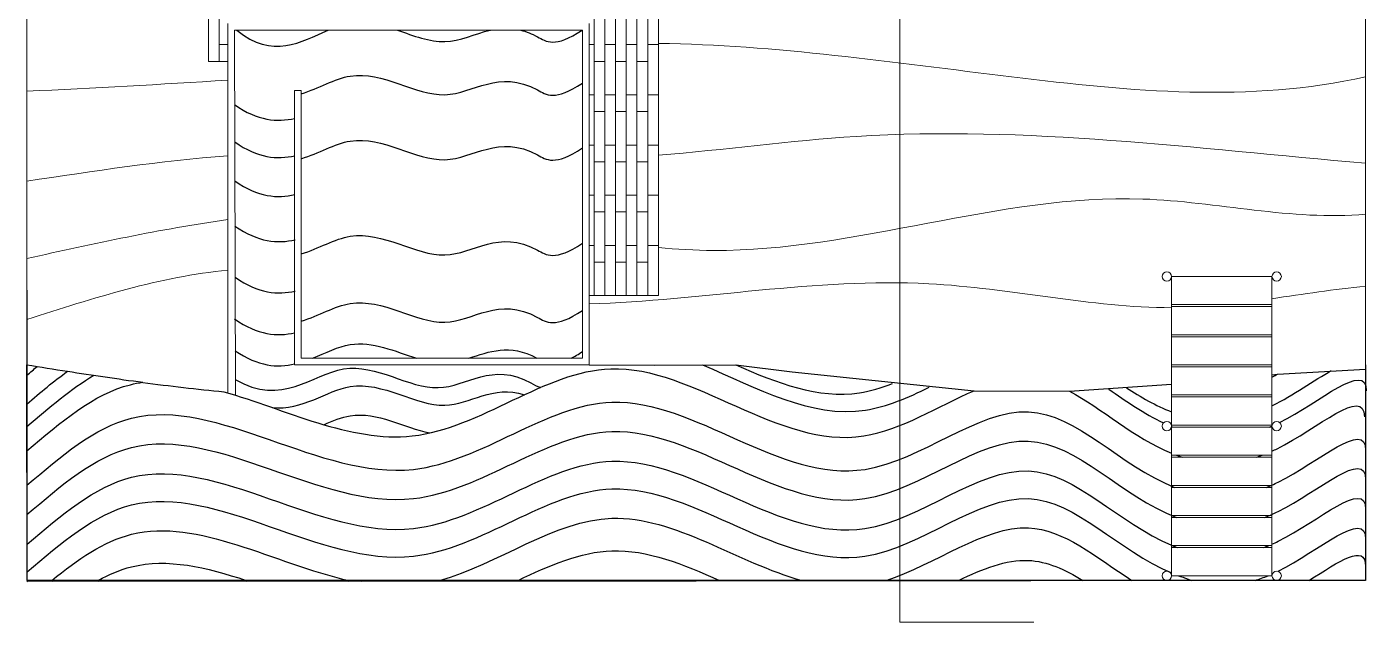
# Model space of a CAD drawing. Header units: millimetres. Extents: x 19901 to 42199, y 14822 to 21214.
# Drawn here: x 26358 to 28359, y 15555 to 16444 of the extents above; entities that cross this region are included whole.
import ezdxf

# ---------------------------------------------------------------- set-up
doc = ezdxf.new("R2010")
doc.units = ezdxf.units.MM
doc.layers.get('0').update_dxf_attribs({"lineweight": 18})
doc.layers.add('acqua', color=140, linetype='Continuous')
for name, color, linetype, lineweight in [('curve di livello', 6, 'Continuous', 18), ('pavimentazione esterna', 51, 'Continuous', 13), ('SEZIONI_medie_small_section', 2, 'Continuous', 9), ('Wall', 7, 'Continuous', 20)]:
    doc.layers.add(name, color=color, linetype=linetype, lineweight=lineweight)

msp = doc.modelspace()

# ---------------------------------------------------------------- linework, layer by layer
for p, q in [((28357.7, 17939.2), (28357.7, 15939.2)), ((26357.6, 16471.9), (26357.6, 16347.9)), ((26669.6, 15893.8), (26667.7, 16439.2)), ((26667.7, 16439.2), (27187.7, 16439.2)), ((27187.7, 16439.2), (27187.7, 15949.2)), ((26357.6, 16347.9), (26357.6, 16213.6)), ((26357.6, 16213.6), (26357.6, 16098.1)), ((26357.6, 16098.1), (26357.6, 16006.9)), ((26357.6, 16006.9), (26357.7, 15939.2))]:
    msp.add_line(p, q)
at = {"layer": 'acqua'}
for p, q in [((26358, 15617.2), (26357.7, 15939.2)), ((27197.7, 15939.2), (27295.3, 15938.9)), ((27295.3, 15938.9), (27416.9, 15939.2)), ((27416.9, 15939.2), (27501.1, 15928.6)), ((27501.1, 15928.6), (27772.7, 15900.6)), ((28226.1, 15925.1), (28357.7, 15932.9)), ((28357.7, 15939.2), (28357.7, 15617.2)), ((27915.2, 15899.8), (28067.8, 15910.6)), ((28217.8, 15924.4), (28226.1, 15925.1)), ((27772.7, 15900.6), (27915.2, 15899.8)), ((28357.7, 15617.2), (26358, 15617.2))]:
    msp.add_line(p, q, dxfattribs=at)
for centre, radius, start, end in [((30301.4, 40706.2), 25079, 260.95259, 261.09313), ((27302.8, 21556), 5695.4, 261.0672, 262.2103), ((26937.9, 18891.5), 3006.1, 262.2182, 264.5471)]:
    msp.add_arc(centre, radius, start, end, dxfattribs=at)
for points in [[(26671.2, 16439.2), (26724.8, 16395.2), (26767.2, 16421.7), (26807.7, 16439.2)], [(26668, 16327.9), (26702.8, 16303.4), (26731.8, 16301.5), (26757.7, 16307.4)], [(26668.2, 16272.2), (26703, 16247.7), (26732, 16245.8), (26757.9, 16251.7)], [(26668.4, 16214), (26703.2, 16189.5), (26732.2, 16187.6), (26758.1, 16193.5)], [(26668.6, 16146.6), (26703.4, 16122.1), (26732.4, 16120.2), (26758.3, 16126.1)], [(26668.9, 16070.1), (26703.7, 16045.5), (26732.7, 16043.6), (26758.6, 16049.5)], [(26668, 16007.8), (26702.8, 15983.2), (26731.8, 15981.3), (26757.7, 15987.2)], [(27018.1, 15949.2), (27047.9, 15958.8), (27078.7, 15971.5), (27119.8, 15949.2)], [(26668.9, 15960.4), (26703.3, 15936.5), (26732, 15934.7), (26757.7, 15940.5)], [(27171.1, 15949.2), (27176.1, 15951.8), (27181.6, 15955.1), (27187.7, 15959.2)], [(26357.7, 15923.7), (26362.9, 15928.1), (26368, 15932.4), (26373.2, 15936.8)], [(26357.8, 15880.7), (26377.8, 15897.9), (26398, 15914.8), (26418.5, 15929.6)], [(28229.2, 15853.1), (28289.3, 15883.3), (28358.6, 15946.3), (28358.6, 15900.3)], [(26357.8, 15847.1), (26391.2, 15875.6), (26423.8, 15903.6), (26457.8, 15923.6)], [(27915.2, 15899.8), (27963.6, 15874.3), (28011.6, 15830.2), (28067.8, 15807.2)], [(27974, 15903), (28000, 15885.1), (28026.7, 15866.3), (28055.6, 15852.4)], [(28000.4, 15904.9), (28021.8, 15891), (28044, 15878.1), (28067.8, 15869.2)], [(28067.7, 15846.9), (28068.3, 15846.7), (28068.8, 15846.5), (28069.3, 15846.2)], [(28214.3, 15846.2), (28215.5, 15846.7), (28216.6, 15847.2), (28217.8, 15847.7)], [(28075.4, 15804.2), (28078.3, 15803.2), (28081.2, 15802.2), (28084.1, 15801.2)], [(28194.4, 15801.2), (28197.2, 15802.2), (28200.1, 15803.1), (28203, 15804.2)], [(28209.8, 15756.2), (28212.1, 15757.2), (28214.5, 15758.2), (28216.9, 15759.2)], [(28068.8, 15669.2), (28071.4, 15668.2), (28073.9, 15667.2), (28076.5, 15666.2)], [(28205.4, 15666.2), (28207.9, 15667.2), (28210.5, 15668.2), (28213, 15669.2)], [(28273.1, 15617.2), (28318.3, 15645.7), (28357.7, 15673.1), (28357.7, 15638.3)], [(28273.1, 15617.2), (28318.3, 15645.7), (28357.7, 15673.1), (28357.7, 15638.3)], [(28078.3, 15624.2), (28082, 15622.9), (28085.7, 15621.6), (28098, 15617.2)], [(28192.5, 15617.2), (28198.9, 15619.2), (28205.4, 15621.5), (28212, 15624.2)], [(28217.8, 15626.7), (28218, 15626.8), (28218.1, 15626.9), (28218.3, 15626.9)]]:
    msp.add_open_spline(points, degree=3, dxfattribs=at)
for points, knots in [([(26911.3, 16439.2), (26935.7, 16430.9), (26984, 16411.8), (27026.4, 16433.9), (27050.2, 16439.2)], [1407.684818, 1407.684818, 1407.684818, 1407.684818, 1498.557273, 1591.100921, 1591.100921, 1591.100921, 1591.100921]), ([(27095.9, 16439.2), (27103.8, 16437.2), (27123.8, 16429.3), (27146.6, 16412.1), (27187.1, 16439.2)], [1646.018182, 1646.018182, 1646.018182, 1646.018182, 1671.798003, 1709.219762, 1709.219762, 1709.219762, 1709.219762]), ([(26767.7, 16344.2), (26794, 16352.3), (26865.3, 16396.6), (26986.5, 16305.2), (27070.7, 16390.1), (27146.7, 16332.6), (27187.7, 16360.2)], [1235.648579, 1235.648579, 1235.648579, 1235.648579, 1321.671715, 1498.557273, 1671.798003, 1709.401029, 1709.401029, 1709.401029, 1709.401029]), ([(26767.7, 16247.2), (26794, 16255.2), (26865.3, 16299.5), (26986.5, 16208.1), (27070.7, 16293), (27146.7, 16235.6), (27187.7, 16263.2)], [1235.648579, 1235.648579, 1235.648579, 1235.648579, 1321.671715, 1498.557273, 1671.798003, 1709.401029, 1709.401029, 1709.401029, 1709.401029]), ([(26767.7, 16104.9), (26794, 16113), (26865.3, 16157.3), (26986.5, 16065.9), (27070.7, 16150.8), (27146.7, 16093.3), (27187.7, 16120.9)], [1235.648579, 1235.648579, 1235.648579, 1235.648579, 1321.671715, 1498.557273, 1671.798003, 1709.401029, 1709.401029, 1709.401029, 1709.401029]), ([(26767.7, 16004.5), (26794, 16012.5), (26865.3, 16056.8), (26986.5, 15965.4), (27070.7, 16050.4), (27146.7, 15992.9), (27187.7, 16020.5)], [1235.648579, 1235.648579, 1235.648579, 1235.648579, 1321.671715, 1498.557273, 1671.798003, 1709.401029, 1709.401029, 1709.401029, 1709.401029]), ([(26784.6, 15949.2), (26804.2, 15957.1), (26855.5, 15983.7), (26907.7, 15959.2), (26939.6, 15949.2)], [1254.475694, 1254.475694, 1254.475694, 1254.475694, 1321.671715, 1443.156853, 1443.156853, 1443.156853, 1443.156853]), ([(26652.2, 15899), (26743.2, 15873.1), (26950.1, 15767.1), (27251, 16037.3), (27536.2, 15758.8), (27719.6, 15877.9), (27772.7, 15900.6)], [332.204834, 332.204834, 332.204834, 332.204834, 613.855116, 927.042642, 1318.144685, 1489.112968, 1489.112968, 1489.112968, 1489.112968]), ([(26669, 15917.4), (26738.6, 15876.2), (26832, 15976.6), (26976.6, 15867.6), (27055.5, 15947.2), (27119.6, 15907), (27125.3, 15905.5)], [1151.540945, 1151.540945, 1151.540945, 1151.540945, 1321.671715, 1498.557273, 1671.798003, 1684.913594, 1684.913594, 1684.913594, 1684.913594]), ([(27367.2, 15939.2), (27447.6, 15905.3), (27560.9, 15840.9), (27674.3, 15890.5), (27705.6, 15905.7)], [1067.948856, 1067.948856, 1067.948856, 1067.948856, 1318.144685, 1415.624607, 1415.624607, 1415.624607, 1415.624607]), ([(27416.9, 15939.2), (27478.2, 15912.2), (27556.3, 15881.5), (27634.4, 15905.1), (27650.8, 15911.3)], [1128.832023, 1128.832023, 1128.832023, 1128.832023, 1318.144685, 1368.468754, 1368.468754, 1368.468754, 1368.468754]), ([(28217.8, 15877.9), (28218.1, 15878.1), (28248.5, 15893), (28281.3, 15916.7), (28306.4, 15930.7)], [1963.837878, 1963.837878, 1963.837878, 1963.837878, 1964.650571, 2033.827733, 2033.827733, 2033.827733, 2033.827733]), ([(26357.8, 15810.8), (26407.7, 15853.5), (26463.3, 15900.6), (26524.7, 15912.3), (26530.9, 15913.1)], [2.341674, 2.341674, 2.341674, 2.341674, 185.90905, 206.411504, 206.411504, 206.411504, 206.411504]), ([(26724, 15875.5), (26769.9, 15870.7), (26853, 15942.1), (26980.9, 15845.6), (27053.7, 15909.7), (27101, 15894.6)], [1191.189269, 1191.189269, 1191.189269, 1191.189269, 1321.671715, 1498.557273, 1651.565122, 1651.565122, 1651.565122, 1651.565122]), ([(28217.8, 15920.9), (28218.1, 15921.1), (28220.9, 15922.4), (28223.6, 15923.8), (28226.1, 15925.1)], [1963.837878, 1963.837878, 1963.837878, 1963.837878, 1964.650571, 1970.170824, 1970.170824, 1970.170824, 1970.170824]), ([(28217.8, 15810.3), (28220.3, 15811.5), (28282.8, 15841.1), (28355.9, 15908.1), (28355.9, 15861.7)], [1958.848784, 1958.848784, 1958.848784, 1958.848784, 1964.650571, 2103.747507, 2103.747507, 2103.747507, 2103.747507]), ([(26357.9, 15759.3), (26408.4, 15802.6), (26575.1, 15945.3), (26907.2, 15677.1), (27252.7, 15987.4), (27566.6, 15680.9), (27860.2, 15946.2), (27990.6, 15788.5), (28072.1, 15756.2)], [0.234676, 0.234676, 0.234676, 0.234676, 185.90905, 613.855116, 927.042642, 1318.144685, 1576.900583, 1826.872542, 1826.872542, 1826.872542, 1826.872542]), ([(26801.3, 15849.8), (26814.8, 15855.6), (26867.8, 15877.7), (26921.8, 15845.2), (26959.6, 15837.5)], [1273.941243, 1273.941243, 1273.941243, 1273.941243, 1321.671715, 1468.764658, 1468.764658, 1468.764658, 1468.764658]), ([(26357.9, 15715.7), (26408.4, 15758.9), (26575.2, 15901.5), (26907.2, 15633.4), (27252.7, 15943.6), (27566.6, 15637.2), (27861.2, 15903.4), (27992.3, 15742.7), (28075.4, 15711.2)], [0.314982, 0.314982, 0.314982, 0.314982, 185.90905, 613.855116, 927.042642, 1318.144685, 1576.900583, 1830.222935, 1830.222935, 1830.222935, 1830.222935]), ([(28217.8, 15759.6), (28220.8, 15761), (28283.8, 15790.6), (28357.7, 15858.2), (28357.7, 15811.8)], [1957.466821, 1957.466821, 1957.466821, 1957.466821, 1964.650571, 2103.747507, 2103.747507, 2103.747507, 2103.747507]), ([(28206.5, 15711.2), (28213.2, 15713.8), (28279.3, 15742.7), (28357.7, 15814.4), (28357.7, 15768.1)], [1948.600278, 1948.600278, 1948.600278, 1948.600278, 1964.650571, 2103.747507, 2103.747507, 2103.747507, 2103.747507]), ([(26358, 15671.1), (26408.4, 15714.3), (26575.2, 15856.9), (26907.2, 15588.8), (27252.7, 15899), (27566.6, 15592.6), (27858.7, 15856.5), (27988.3, 15702.9), (28067.8, 15669.7)], [0.373872, 0.373872, 0.373872, 0.373872, 185.90905, 613.855116, 927.042642, 1318.144685, 1576.900583, 1822.440809, 1822.440809, 1822.440809, 1822.440809]), ([(28217.8, 15671.3), (28220.8, 15672.7), (28283.8, 15702.2), (28357.7, 15769.8), (28357.7, 15723.5)], [1957.481192, 1957.481192, 1957.481192, 1957.481192, 1964.650571, 2103.747507, 2103.747507, 2103.747507, 2103.747507]), ([(26358, 15629.8), (26408.4, 15673), (26575.2, 15815.6), (26907.2, 15547.4), (27252.7, 15857.7), (27566.6, 15551.3), (27858.7, 15815.2), (27988.3, 15661.6), (28067.8, 15628.3)], [0.432763, 0.432763, 0.432763, 0.432763, 185.90905, 613.855116, 927.042642, 1318.144685, 1576.900583, 1822.444428, 1822.444428, 1822.444428, 1822.444428]), ([(26395, 15617.2), (26433.4, 15648.5), (26564.4, 15739.8), (26726.7, 15642.4), (26838.2, 15617.2)], [45.725203, 45.725203, 45.725203, 45.725203, 185.90905, 516.769109, 516.769109, 516.769109, 516.769109]), ([(26395, 15617.2), (26433.4, 15648.5), (26564.4, 15739.8), (26726.7, 15642.4), (26838.2, 15617.2)], [45.725203, 45.725203, 45.725203, 45.725203, 185.90905, 516.769109, 516.769109, 516.769109, 516.769109]), ([(26974, 15617.2), (27062.1, 15641.4), (27236.1, 15778), (27419.6, 15643.4), (27515.4, 15617.2)], [653.658208, 653.658208, 653.658208, 653.658208, 927.042642, 1221.60361, 1221.60361, 1221.60361, 1221.60361]), ([(26974, 15617.2), (27062.1, 15641.4), (27236.1, 15778), (27419.6, 15643.4), (27515.4, 15617.2)], [653.658208, 653.658208, 653.658208, 653.658208, 927.042642, 1221.60361, 1221.60361, 1221.60361, 1221.60361]), ([(28226.8, 15630.9), (28226.9, 15631), (28287.3, 15660.9), (28357.7, 15725.2), (28357.7, 15678.9)], [1964.459634, 1964.459634, 1964.459634, 1964.459634, 1964.650571, 2103.747507, 2103.747507, 2103.747507, 2103.747507]), ([(27641.4, 15617.2), (27715.1, 15640.6), (27846.3, 15745.1), (27954.7, 15652.1), (28008.2, 15617.2)], [1350.430633, 1350.430633, 1350.430633, 1350.430633, 1576.900583, 1758.057005, 1758.057005, 1758.057005, 1758.057005]), ([(27641.4, 15617.2), (27715.1, 15640.6), (27846.3, 15745.1), (27954.7, 15652.1), (28008.2, 15617.2)], [1350.430633, 1350.430633, 1350.430633, 1350.430633, 1576.900583, 1758.057005, 1758.057005, 1758.057005, 1758.057005]), ([(26464.3, 15617.2), (26480.5, 15626.2), (26549.2, 15655.4), (26625.7, 15636.9), (26685.4, 15617.2)], [128.739534, 128.739534, 128.739534, 128.739534, 185.90905, 365.494072, 365.494072, 365.494072, 365.494072]), ([(27091.5, 15617.2), (27138.3, 15639.4), (27236.8, 15682.8), (27338.3, 15641.3), (27392.5, 15617.2)], [777.302226, 777.302226, 777.302226, 777.302226, 927.042642, 1095.083444, 1095.083444, 1095.083444, 1095.083444]), ([(27749.7, 15617.2), (27785.6, 15634.5), (27850.1, 15660.4), (27908.5, 15633.6), (27935.4, 15617.2)], [1462.70326, 1462.70326, 1462.70326, 1462.70326, 1576.900583, 1673.052597, 1673.052597, 1673.052597, 1673.052597])]:
    msp.add_open_spline(points, degree=3, knots=knots, dxfattribs=at)
at = {"layer": 'curve di livello'}
for points, knots in [([(27301.2, 16515.3), (27384.8, 16523.3), (27738, 16579.4), (28113, 16429.8), (28357.6, 16538.4), (28357.6, 16538.4), (28357.6, 16538.4), (28357.6, 16538.4), (28357.6, 16538.4), (28357.7, 16538.4), (28357.7, 16538.4)], [948.136507, 948.136507, 948.136507, 948.136507, 1199.951019, 2002.883229, 2002.883229, 2002.883229, 2002.885334, 2002.885334, 2002.885334, 2002.970377, 2002.970377, 2002.970377, 2002.970377]), ([(27301.2, 16419.5), (27476.1, 16417), (27827.6, 16364.8), (28185.6, 16330.7), (28357.6, 16369.4), (28357.6, 16369.4), (28357.6, 16369.4), (28357.6, 16369.4), (28357.6, 16369.4), (28357.7, 16369.4), (28357.7, 16369.4)], [947.742027, 947.742027, 947.742027, 947.742027, 1475.410206, 2004.14526, 2004.14526, 2004.14526, 2004.146467, 2004.146467, 2004.146467, 2004.226908, 2004.226908, 2004.226908, 2004.226908]), ([(27301.2, 16252.4), (27399.7, 16260.2), (27750.6, 16309.8), (28104.5, 16262.2), (28357.6, 16240.4), (28357.6, 16240.4), (28357.6, 16240.4), (28357.6, 16240.4), (28357.6, 16240.4), (28357.7, 16240.4), (28357.7, 16240.4)], [946.255727, 946.255727, 946.255727, 946.255727, 1242.735896, 2004.889476, 2004.889476, 2004.889476, 2004.889607, 2004.889607, 2004.889607, 2004.969426, 2004.969426, 2004.969426, 2004.969426]), ([(27301.2, 16114.5), (27328.5, 16111.9), (27569.5, 16097.8), (27920.2, 16238.6), (28246.9, 16154.4), (28357.7, 16164.1), (28357.7, 16164.1), (28357.7, 16164.1), (28357.7, 16164.1), (28357.7, 16164.1), (28357.7, 16164.1), (28357.7, 16164.1)], [950.943563, 950.943563, 950.943563, 950.943563, 1033.490488, 1679.853616, 2013.397423, 2013.397423, 2013.397423, 2013.399494, 2013.399494, 2013.399494, 2013.420108, 2013.420108, 2013.420108, 2013.420108]), ([(27197.7, 16030.3), (27366.5, 16035.1), (27657.8, 16094.3), (27947.3, 16024.8), (28067.8, 16024.6)], [851.89565, 851.89565, 851.89565, 851.89565, 1359.236516, 1723.307966, 1723.307966, 1723.307966, 1723.307966])]:
    msp.add_open_spline(points, degree=3, knots=knots, dxfattribs=at)
for points in [[(26357.6, 16347.9), (26457.7, 16352.9), (26557.7, 16357.9), (26657.7, 16364.7)], [(26357.6, 16213.6), (26457.5, 16228.7), (26557.4, 16243.8), (26657.7, 16251.6)], [(26357.6, 16098.1), (26457.6, 16120.2), (26557.6, 16142.2), (26657.7, 16156.1)], [(26357.6, 16006.9), (26457.5, 16039), (26557.3, 16071.1), (26657.7, 16080.5)], [(28217.8, 16038), (28264.3, 16044.8), (28310.9, 16052.5), (28357.7, 16056.3)]]:
    msp.add_open_spline(points, degree=3, dxfattribs=at)
at = {"layer": 'pavimentazione esterna'}
for p, q in [((26645.2, 16392.6), (26657.7, 16392.6)), ((27205.2, 16042.6), (27221.2, 16042.6)), ((27237.2, 16042.6), (27253.2, 16042.6)), ((27269.2, 16042.6), (27285.2, 16042.6))]:
    msp.add_line(p, q, dxfattribs=at)
for points in [[(26657.7, 16417.6), (26645.2, 16417.6), (26645.2, 16492.6)], [(27189.2, 16492.6), (27205.2, 16492.6), (27205.2, 16417.6), (27197.7, 16417.6)], [(27221.2, 16492.6), (27237.2, 16492.6), (27237.2, 16417.6), (27221.2, 16417.6), (27221.2, 16492.6)], [(27253.2, 16492.6), (27269.2, 16492.6), (27269.2, 16417.6), (27253.2, 16417.6), (27253.2, 16492.6)], [(27285.2, 16492.6), (27301.2, 16492.6), (27301.2, 16417.6), (27285.2, 16417.6), (27285.2, 16492.6)], [(26629.2, 16467.6), (26645.2, 16467.6), (26645.2, 16392.6), (26629.2, 16392.6), (26629.2, 16467.6)], [(27205.2, 16467.6), (27221.2, 16467.6), (27221.2, 16392.6), (27205.2, 16392.6), (27205.2, 16467.6)], [(27237.2, 16467.6), (27253.2, 16467.6), (27253.2, 16392.6), (27237.2, 16392.6), (27237.2, 16467.6)], [(27269.2, 16467.6), (27285.2, 16467.6), (27285.2, 16392.6), (27269.2, 16392.6), (27269.2, 16467.6)], [(27197.7, 16417.6), (27205.2, 16417.6), (27205.2, 16342.6), (27197.7, 16342.6)], [(27221.2, 16417.6), (27237.2, 16417.6), (27237.2, 16342.6), (27221.2, 16342.6), (27221.2, 16417.6)], [(27253.2, 16417.6), (27269.2, 16417.6), (27269.2, 16342.6), (27253.2, 16342.6), (27253.2, 16417.6)], [(27285.2, 16417.6), (27301.2, 16417.6), (27301.2, 16342.6), (27285.2, 16342.6), (27285.2, 16417.6)], [(27205.2, 16392.6), (27221.2, 16392.6), (27221.2, 16317.6), (27205.2, 16317.6), (27205.2, 16392.6)], [(27237.2, 16392.6), (27253.2, 16392.6), (27253.2, 16317.6), (27237.2, 16317.6), (27237.2, 16392.6)], [(27269.2, 16392.6), (27285.2, 16392.6), (27285.2, 16317.6), (27269.2, 16317.6), (27269.2, 16392.6)], [(27197.7, 16342.6), (27205.2, 16342.6), (27205.2, 16267.6), (27197.7, 16267.6)], [(27221.2, 16342.6), (27237.2, 16342.6), (27237.2, 16267.6), (27221.2, 16267.6), (27221.2, 16342.6)], [(27253.2, 16342.6), (27269.2, 16342.6), (27269.2, 16267.6), (27253.2, 16267.6), (27253.2, 16342.6)], [(27285.2, 16342.6), (27301.2, 16342.6), (27301.2, 16267.6), (27285.2, 16267.6), (27285.2, 16342.6)], [(27205.2, 16317.6), (27221.2, 16317.6), (27221.2, 16242.6), (27205.2, 16242.6), (27205.2, 16317.6)], [(27237.2, 16317.6), (27253.2, 16317.6), (27253.2, 16242.6), (27237.2, 16242.6), (27237.2, 16317.6)], [(27269.2, 16317.6), (27285.2, 16317.6), (27285.2, 16242.6), (27269.2, 16242.6), (27269.2, 16317.6)], [(27197.7, 16267.6), (27205.2, 16267.6), (27205.2, 16192.6), (27197.7, 16192.6)], [(27221.2, 16267.6), (27237.2, 16267.6), (27237.2, 16192.6), (27221.2, 16192.6), (27221.2, 16267.6)], [(27253.2, 16267.6), (27269.2, 16267.6), (27269.2, 16192.6), (27253.2, 16192.6), (27253.2, 16267.6)], [(27285.2, 16267.6), (27301.2, 16267.6), (27301.2, 16192.6), (27285.2, 16192.6), (27285.2, 16267.6)], [(27205.2, 16242.6), (27221.2, 16242.6), (27221.2, 16167.6), (27205.2, 16167.6), (27205.2, 16242.6)], [(27237.2, 16242.6), (27253.2, 16242.6), (27253.2, 16167.6), (27237.2, 16167.6), (27237.2, 16242.6)], [(27269.2, 16242.6), (27285.2, 16242.6), (27285.2, 16167.6), (27269.2, 16167.6), (27269.2, 16242.6)], [(27197.7, 16192.6), (27205.2, 16192.6), (27205.2, 16117.6), (27197.7, 16117.6)], [(27221.2, 16192.6), (27237.2, 16192.6), (27237.2, 16117.6), (27221.2, 16117.6), (27221.2, 16192.6)], [(27253.2, 16192.6), (27269.2, 16192.6), (27269.2, 16117.6), (27253.2, 16117.6), (27253.2, 16192.6)], [(27285.2, 16192.6), (27301.2, 16192.6), (27301.2, 16117.6), (27285.2, 16117.6), (27285.2, 16192.6)], [(27205.2, 16167.6), (27221.2, 16167.6), (27221.2, 16092.6), (27205.2, 16092.6), (27205.2, 16167.6)], [(27237.2, 16167.6), (27253.2, 16167.6), (27253.2, 16092.6), (27237.2, 16092.6), (27237.2, 16167.6)], [(27269.2, 16167.6), (27285.2, 16167.6), (27285.2, 16092.6), (27269.2, 16092.6), (27269.2, 16167.6)], [(27197.7, 16117.6), (27205.2, 16117.6), (27205.2, 16042.6), (27197.7, 16042.6)], [(27221.2, 16117.6), (27237.2, 16117.6), (27237.2, 16042.6), (27221.2, 16042.6), (27221.2, 16117.6)], [(27253.2, 16117.6), (27269.2, 16117.6), (27269.2, 16042.6), (27253.2, 16042.6), (27253.2, 16117.6)], [(27285.2, 16117.6), (27301.2, 16117.6), (27301.2, 16042.6), (27285.2, 16042.6), (27285.2, 16117.6)]]:
    msp.add_lwpolyline(points, dxfattribs=at)
at = {"layer": 'SEZIONI_medie_small_section'}
for p, q in [((27662, 18012.4), (27662, 15554.8)), ((27662, 15554.8), (27862, 15554.8))]:
    msp.add_line(p, q, dxfattribs=at)
at = {"layer": 'Wall'}
for p, q in [((26358, 15615.1), (26357.7, 17174.1)), ((26657.7, 15898.3), (26657.7, 16449.2)), ((27197.7, 16449.2), (27197.7, 15939.2)), ((26757.7, 16349.2), (26767.7, 16349.2)), ((26757.7, 15939.2), (26757.7, 16349.2)), ((26767.7, 15949.2), (26767.7, 16349.2)), ((28357.7, 16240.4), (28357.7, 15617.2)), ((28217.8, 16071.2), (28067.8, 16071.2)), ((28067.8, 15624.2), (28067.8, 16071.2)), ((28217.8, 15624.2), (28217.8, 16071.2)), ((28217.8, 16029.2), (28067.8, 16029.2)), ((28217.8, 16026.2), (28067.8, 16026.2)), ((28217.8, 15984.2), (28067.8, 15984.2)), ((28217.8, 15981.2), (28067.8, 15981.2)), ((27187.7, 15949.2), (26767.7, 15949.2)), ((26757.7, 15939.2), (27197.7, 15939.2)), ((28217.8, 15939.2), (28067.8, 15939.2)), ((28217.8, 15936.2), (28067.8, 15936.2)), ((28217.8, 15894.2), (28067.8, 15894.2)), ((28217.8, 15891.2), (28067.8, 15891.2)), ((28217.8, 15849.2), (28067.8, 15849.2)), ((28067.8, 15846.2), (28217.8, 15846.2)), ((28067.8, 15804.2), (28217.8, 15804.2)), ((28067.8, 15801.2), (28217.8, 15801.2)), ((28067.8, 15759.2), (28217.8, 15759.2)), ((28067.8, 15756.2), (28217.8, 15756.2)), ((28067.8, 15714.2), (28217.8, 15714.2)), ((28067.8, 15711.2), (28217.8, 15711.2)), ((28067.8, 15669.2), (28217.8, 15669.2)), ((28067.8, 15666.2), (28217.8, 15666.2)), ((28357.7, 15617.2), (26358, 15615.1)), ((28067.8, 15624.2), (28217.8, 15624.2))]:
    msp.add_line(p, q, dxfattribs=at)
for centre in [(28060.8, 16071.2), (28224.8, 16071.2), (28060.8, 15847.7), (28224.8, 15847.7), (28060.8, 15624.2), (28224.8, 15624.2)]:
    msp.add_circle(centre, 7, dxfattribs=at)

doc.saveas('drawing.dxf')
